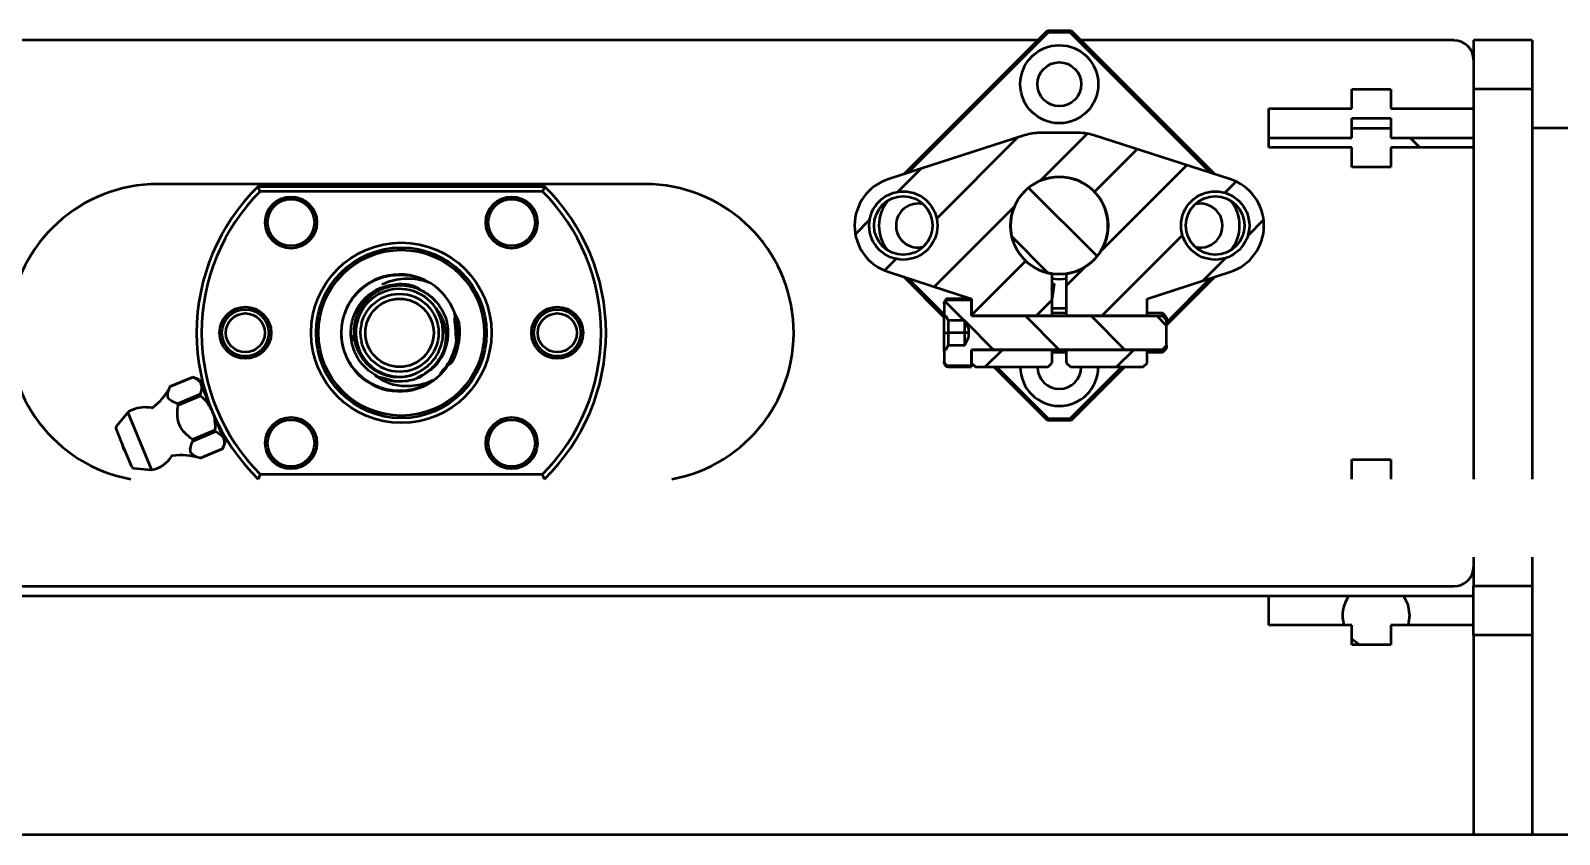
# Model space of a CAD drawing. Header units: millimetres. Extents: x -1615 to 4166, y 5 to 3174.
# Drawn here: x 1530.4 to 1635, y 2120.8 to 2175.8 of the extents above; entities that cross this region are included whole.
import ezdxf

# ---------------------------------------------------------------- set-up
doc = ezdxf.new("R2010")
doc.units = ezdxf.units.MM
doc.header["$LTSCALE"] = 0.25
doc.layers.add('Net dam', color=7, linetype='Continuous', lineweight=50)
pattern_1 = [(45, (1194.741, 1787.6924), (-2.245064, 2.245064), [])]
pattern_2 = [(135, (1194.741, 1787.6924), (-2.245064, -2.245064), [])]

msp = doc.modelspace()

# ---------------------------------------------------------------- hatches: boundary and pattern name
at = {"layer": 'Net dam'}
h = msp.add_hatch(dxfattribs=at)
h.set_pattern_fill('ANSI31', color=256, style=0)
h.set_pattern_definition(pattern_1)
edge = h.paths.add_edge_path(flags=0)
edge.add_line((1601.298, 2156.256), (1606.798, 2156.256))
edge.add_line((1606.798, 2156.256), (1606.798, 2157.435))
edge.add_line((1606.798, 2157.435), (1612.484, 2159.261))
edge.add_arc((1611.465, 2162.435), 3.333, 287.80706, 432.19294)
edge.add_line((1612.484, 2165.609), (1603.144, 2168.609))
edge.add_arc((1602.125, 2165.435), 3.333, 72.19294, 90)
edge.add_line((1602.125, 2168.768), (1599.471, 2168.768))
edge.add_arc((1599.471, 2165.435), 3.333, 90, 107.80706)
edge.add_line((1598.452, 2168.609), (1589.112, 2165.609))
edge.add_arc((1590.131, 2162.435), 3.333, 107.80706, 252.19294)
edge.add_line((1589.112, 2159.261), (1594.798, 2157.435))
edge.add_line((1594.798, 2157.435), (1594.798, 2156.256))
edge.add_line((1594.798, 2156.256), (1600.298, 2156.256))
edge.add_line((1600.298, 2156.256), (1600.298, 2159.139))
edge.add_arc((1600.798, 2162.435), 3.333, -81.37307, 261.37307, ccw=False)
edge.add_line((1601.298, 2159.139), (1601.298, 2156.256))
edge = h.paths.add_edge_path(flags=0)
edge.add_arc((1590.131, 2162.435), 2.333, 0, 360)
edge = h.paths.add_edge_path(flags=0)
edge.add_arc((1611.465, 2162.435), 2.333, 0, 360)
h = msp.add_hatch(dxfattribs=at)
h.set_pattern_fill('ANSI31', color=256, angle=90, style=0)
h.set_pattern_definition(pattern_2)
edge = h.paths.add_edge_path(flags=0)
edge.add_arc((1600.798, 2162.435), 3.333, 0, 360)
h = msp.add_hatch(dxfattribs=at)
h.set_pattern_fill('ANSI31', color=256, angle=90, style=0)
h.set_pattern_definition(pattern_2)
edge = h.paths.add_edge_path(flags=0)
edge.add_line((1592.931, 2157.058), (1592.931, 2156.362))
edge.add_line((1592.931, 2156.362), (1593.037, 2156.256))
edge.add_line((1593.037, 2156.256), (1593.191, 2155.947))
edge.add_line((1593.191, 2155.947), (1594.338, 2155.947))
edge.add_line((1594.338, 2155.947), (1594.598, 2155.427))
edge.add_line((1594.598, 2155.427), (1594.598, 2154.776))
edge.add_line((1594.598, 2154.776), (1594.338, 2154.256))
edge.add_line((1594.338, 2154.256), (1593.191, 2154.256))
edge.add_line((1593.191, 2154.256), (1593.037, 2153.947))
edge.add_line((1593.037, 2153.947), (1592.931, 2153.842))
edge.add_line((1592.931, 2153.842), (1592.931, 2153.146))
edge.add_spline(control_points=[(1592.931, 2153.146), (1592.931, 2153.136), (1592.932, 2153.126), (1592.933, 2153.117), (1592.936, 2153.084), (1592.945, 2153.05), (1592.959, 2153.02), (1592.973, 2152.991), (1592.993, 2152.963), (1593.016, 2152.941), (1593.038, 2152.919), (1593.065, 2152.901), (1593.093, 2152.888), (1593.12, 2152.876), (1593.15, 2152.868), (1593.18, 2152.866), (1593.186, 2152.866), (1593.192, 2152.866), (1593.198, 2152.866)], knot_values=[0.0003902, 0.0003902, 0.0003902, 0.0003902, 0.0004331, 0.0004331, 0.0004331, 0.0005833, 0.0005833, 0.0005833, 0.0007301, 0.0007301, 0.0007301, 0.0008702, 0.0008702, 0.0008702, 0.0010039, 0.0010039, 0.0010039, 0.0010312, 0.0010312, 0.0010312, 0.0010312], weights=[1, 1, 1, 1, 1, 1, 1, 1, 1, 1, 1, 1, 1, 1, 1, 1, 1, 1, 1], degree=3, periodic=0)
edge.add_line((1593.198, 2152.866), (1594.798, 2152.866))
edge.add_line((1594.798, 2152.866), (1594.798, 2153.947))
edge.add_line((1594.798, 2153.947), (1607.871, 2153.947))
edge.add_spline(control_points=[(1607.871, 2153.947), (1607.926, 2154.01), (1607.98, 2154.073), (1608.032, 2154.137), (1608.066, 2154.178), (1608.099, 2154.219), (1608.131, 2154.261)], knot_values=[0.0035204, 0.0035204, 0.0035204, 0.0035204, 0.0038938, 0.0038938, 0.0038938, 0.0041308, 0.0041308, 0.0041308, 0.0041308], weights=[1, 1, 1, 1, 1, 1, 1], degree=3, periodic=0)
edge.add_line((1608.131, 2154.261), (1608.131, 2155.943))
edge.add_spline(control_points=[(1608.131, 2155.943), (1608.048, 2156.05), (1607.96, 2156.154), (1607.871, 2156.256)], knot_values=[0.006958, 0.006958, 0.006958, 0.006958, 0.0075623, 0.0075623, 0.0075623, 0.0075623], weights=[1, 1, 1, 1], degree=3, periodic=0)
edge.add_line((1607.871, 2156.256), (1594.798, 2156.256))
edge.add_line((1594.798, 2156.256), (1594.798, 2157.338))
edge.add_line((1594.798, 2157.338), (1593.198, 2157.338))
edge.add_spline(control_points=[(1593.198, 2157.338), (1593.19, 2157.338), (1593.182, 2157.337), (1593.173, 2157.337), (1593.145, 2157.334), (1593.116, 2157.326), (1593.09, 2157.314), (1593.076, 2157.307), (1593.062, 2157.3), (1593.05, 2157.291), (1593.024, 2157.273), (1593.002, 2157.251), (1592.984, 2157.225), (1592.966, 2157.2), (1592.953, 2157.172), (1592.944, 2157.143), (1592.936, 2157.115), (1592.931, 2157.086), (1592.931, 2157.058)], knot_values=[0.0023366, 0.0023366, 0.0023366, 0.0023366, 0.0023736, 0.0023736, 0.0023736, 0.0025024, 0.0025024, 0.0025024, 0.0025722, 0.0025722, 0.0025722, 0.0027104, 0.0027104, 0.0027104, 0.0028483, 0.0028483, 0.0028483, 0.0029769, 0.0029769, 0.0029769, 0.0029769], weights=[1, 1, 1, 1, 1, 1, 1, 1, 1, 1, 1, 1, 1, 1, 1, 1, 1, 1, 1], degree=3, periodic=0)
h = msp.add_hatch(dxfattribs=at)
h.set_pattern_fill('ANSI31', color=256, style=0)
h.set_pattern_definition(pattern_1)
h.paths.add_polyline_path([(1600.298, 2153.035), (1600.298, 2153.947), (1594.798, 2153.947), (1594.798, 2153.035), (1595.065, 2152.768), (1600.031, 2152.768)], flags=0)
h = msp.add_hatch(dxfattribs=at)
h.set_pattern_fill('ANSI31', color=256, style=0)
h.set_pattern_definition(pattern_1)
h.paths.add_polyline_path([(1601.298, 2153.947), (1601.298, 2153.035), (1601.565, 2152.768), (1606.531, 2152.768), (1606.798, 2153.035), (1606.798, 2153.947)], flags=0)

# ---------------------------------------------------------------- linework, layer by layer
for p, q in [((1599.323, 2175.102), (1512.274, 2175.102)), ((1590.169, 2165.948), (1599.989, 2175.768)), ((1600.045, 2175.635), (1590.447, 2166.037)), ((1600.045, 2175.635), (1599.989, 2175.768)), ((1599.989, 2175.768), (1601.607, 2175.768)), ((1601.552, 2175.635), (1600.045, 2175.635)), ((1601.607, 2175.768), (1601.552, 2175.635)), ((1611.149, 2166.037), (1601.552, 2175.635)), ((1601.607, 2175.768), (1611.427, 2165.948)), ((1627.798, 2175.102), (1602.274, 2175.102)), ((1633.131, 2175.102), (1629.131, 2175.102)), ((1629.131, 2175.102), (1629.131, 2171.768)), ((1633.131, 2175.102), (1633.131, 2171.768)), ((1620.798, 2170.435), (1620.798, 2171.768)), ((1620.798, 2171.768), (1623.465, 2171.768)), ((1623.465, 2171.768), (1623.465, 2170.435)), ((1633.131, 2171.768), (1629.131, 2171.768)), ((1629.131, 2171.768), (1629.131, 2145.102)), ((1633.131, 2171.768), (1633.131, 2145.102)), ((1615.131, 2167.768), (1615.131, 2170.435)), ((1615.131, 2170.435), (1620.798, 2170.435)), ((1620.798, 2169.768), (1623.465, 2169.768)), ((1620.798, 2168.435), (1620.798, 2169.768)), ((1623.465, 2170.435), (1629.131, 2170.435)), ((1623.465, 2169.768), (1623.465, 2168.435)), ((1602.125, 2168.768), (1599.471, 2168.768)), ((1620.798, 2169.102), (1623.465, 2169.102)), ((1644.465, 2169.102), (1633.131, 2169.102)), ((1598.452, 2168.609), (1589.112, 2165.609)), ((1612.484, 2165.609), (1603.144, 2168.609)), ((1615.131, 2168.435), (1620.798, 2168.435)), ((1620.798, 2167.768), (1615.131, 2167.768)), ((1620.798, 2166.435), (1620.798, 2167.768)), ((1623.465, 2168.435), (1629.131, 2168.435)), ((1629.131, 2167.768), (1623.465, 2167.768)), ((1623.465, 2167.768), (1623.465, 2166.435)), ((1625.465, 2167.768), (1624.798, 2168.435)), ((1623.465, 2166.435), (1620.798, 2166.435)), ((1572.465, 2165.268), (1539.131, 2165.268)), ((1546.137, 2164.768), (1546, 2165.102)), ((1546, 2165.102), (1565.596, 2165.102)), ((1565.459, 2164.768), (1546.137, 2164.768)), ((1565.596, 2165.102), (1565.459, 2164.768)), ((1589.112, 2159.261), (1594.798, 2157.435)), ((1606.798, 2157.435), (1612.484, 2159.261)), ((1592.931, 2156.16), (1590.169, 2158.922)), ((1590.447, 2158.833), (1592.931, 2156.348)), ((1600.298, 2159.139), (1600.298, 2156.256)), ((1600.298, 2158.467), (1600.454, 2158.446)), ((1600.342, 2158.364), (1600.298, 2158.37)), ((1600.298, 2158.046), (1600.342, 2158.364)), ((1600.454, 2158.446), (1600.319, 2157.46)), ((1601.298, 2156.256), (1601.298, 2159.139)), ((1611.427, 2158.922), (1608.131, 2155.626)), ((1608.131, 2155.815), (1611.149, 2158.833)), ((1552.946, 2157.012), (1553.191, 2157.321)), ((1552.946, 2157.012), (1553.191, 2157.321)), ((1554.18, 2158.08), (1553.47, 2157.599)), ((1592.931, 2157.058), (1592.931, 2157.168)), ((1594.798, 2157.435), (1593.198, 2157.435)), ((1594.798, 2157.338), (1593.198, 2157.338)), ((1594.798, 2157.435), (1594.798, 2156.256)), ((1594.798, 2156.256), (1594.798, 2157.338)), ((1600.319, 2157.46), (1600.298, 2157.463)), ((1606.798, 2156.256), (1606.798, 2157.435)), ((1552.688, 2156.468), (1552.946, 2157.012)), ((1558.355, 2156.393), (1558.161, 2156.785)), ((1559.462, 2156.137), (1559.47, 2156.139)), ((1592.931, 2157.058), (1592.931, 2156.362)), ((1592.931, 2156.362), (1593.037, 2156.256)), ((1592.931, 2155.102), (1592.931, 2156.362)), ((1593.037, 2156.256), (1593.191, 2155.947)), ((1594.798, 2156.256), (1607.871, 2156.256)), ((1600.298, 2156.256), (1594.798, 2156.256)), ((1600.298, 2156.79), (1601.298, 2156.79)), ((1601.298, 2156.435), (1600.298, 2156.435)), ((1606.798, 2156.256), (1601.298, 2156.256)), ((1607.871, 2156.435), (1606.798, 2156.435)), ((1608.131, 2156.175), (1607.871, 2156.435)), ((1607.871, 2156.256), (1607.871, 2156.435)), ((1608.131, 2155.943), (1607.871, 2156.256)), ((1608.131, 2156.175), (1608.131, 2155.943)), ((1592.931, 2155.102), (1593.191, 2155.102)), ((1592.931, 2153.842), (1592.931, 2155.102)), ((1594.338, 2155.947), (1593.191, 2155.947)), ((1593.191, 2155.947), (1593.191, 2155.102)), ((1593.191, 2155.102), (1593.191, 2154.256)), ((1594.338, 2155.102), (1593.191, 2155.102)), ((1594.598, 2155.427), (1594.338, 2155.947)), ((1594.338, 2155.102), (1594.338, 2155.947)), ((1594.338, 2154.256), (1594.338, 2155.102)), ((1594.598, 2155.102), (1594.338, 2155.102)), ((1594.598, 2155.427), (1594.598, 2154.776)), ((1608.131, 2154.261), (1608.131, 2155.943)), ((1552.458, 2154.538), (1552.448, 2154.95)), ((1559.582, 2154.643), (1559.574, 2154.645)), ((1593.191, 2154.256), (1593.037, 2153.947)), ((1593.191, 2154.256), (1594.338, 2154.256)), ((1594.338, 2154.256), (1594.598, 2154.776)), ((1607.871, 2153.768), (1608.131, 2154.028)), ((1608.131, 2154.261), (1608.131, 2154.028)), ((1593.037, 2153.947), (1592.931, 2153.842)), ((1592.931, 2153.842), (1592.931, 2153.146)), ((1592.931, 2153.035), (1592.931, 2153.146)), ((1607.871, 2153.947), (1594.798, 2153.947)), ((1594.798, 2152.866), (1594.798, 2153.947)), ((1594.798, 2153.947), (1600.298, 2153.947)), ((1594.798, 2153.947), (1594.798, 2153.035)), ((1594.798, 2153.035), (1595.065, 2152.768)), ((1600.031, 2152.768), (1600.298, 2153.035)), ((1600.298, 2153.947), (1600.298, 2153.035)), ((1600.298, 2153.768), (1601.298, 2153.768)), ((1601.298, 2153.947), (1606.798, 2153.947)), ((1601.298, 2153.035), (1601.298, 2153.947)), ((1601.298, 2153.035), (1601.565, 2152.768)), ((1606.531, 2152.768), (1606.798, 2153.035)), ((1606.798, 2153.035), (1606.798, 2153.947)), ((1606.798, 2153.768), (1607.871, 2153.768)), ((1607.871, 2153.768), (1607.871, 2153.947)), ((1541.543, 2152.077), (1539.998, 2151.437)), ((1539.998, 2151.437), (1541.543, 2152.077)), ((1541.971, 2151.9), (1541.543, 2152.077)), ((1541.543, 2152.077), (1541.543, 2152.077)), ((1555.363, 2151.783), (1554.466, 2152.016)), ((1555.363, 2151.783), (1554.481, 2152.012)), ((1558.113, 2152.843), (1557.481, 2152.367)), ((1593.198, 2152.866), (1594.798, 2152.866)), ((1593.198, 2152.768), (1594.798, 2152.768)), ((1594.798, 2152.866), (1594.798, 2152.768)), ((1595.065, 2152.768), (1600.031, 2152.768)), ((1599.989, 2149.102), (1596.323, 2152.768)), ((1596.511, 2152.768), (1600.045, 2149.235)), ((1601.552, 2149.235), (1605.085, 2152.768)), ((1601.565, 2152.768), (1606.531, 2152.768)), ((1605.274, 2152.768), (1601.607, 2149.102)), ((1539.998, 2151.437), (1539.998, 2151.437)), ((1542.033, 2150.895), (1540.488, 2150.255)), ((1541.971, 2151.9), (1542.091, 2151.611)), ((1542.072, 2150.801), (1542.033, 2150.895)), ((1542.091, 2151.611), (1542.864, 2149.744)), ((1542.198, 2151.78), (1542.102, 2151.747)), ((1555.363, 2151.783), (1555.784, 2151.785)), ((1555.867, 2151.774), (1555.363, 2151.783)), ((1555.867, 2151.774), (1555.363, 2151.783)), ((1555.867, 2151.774), (1555.363, 2151.783)), ((1540.488, 2150.255), (1540.527, 2150.161)), ((1540.527, 2150.161), (1542.072, 2150.801)), ((1537.088, 2149.657), (1536.304, 2148.691)), ((1537.088, 2149.657), (1538.718, 2145.722)), ((1542.864, 2149.744), (1543.637, 2147.877)), ((1600.045, 2149.235), (1599.989, 2149.102)), ((1601.607, 2149.102), (1599.989, 2149.102)), ((1600.045, 2149.235), (1601.552, 2149.235)), ((1601.607, 2149.102), (1601.552, 2149.235)), ((1536.828, 2147.244), (1536.284, 2148.556)), ((1543.051, 2148.437), (1541.506, 2147.797)), ((1541.506, 2147.797), (1541.545, 2147.703)), ((1541.545, 2147.703), (1543.09, 2148.343)), ((1543.09, 2148.343), (1543.051, 2148.437)), ((1543.637, 2147.877), (1543.757, 2147.588)), ((1543.741, 2147.789), (1543.832, 2147.834)), ((1537.371, 2145.932), (1536.828, 2147.244)), ((1543.579, 2147.161), (1542.034, 2146.521)), ((1542.034, 2146.52), (1543.579, 2147.16)), ((1543.579, 2147.16), (1543.757, 2147.588)), ((1543.579, 2147.16), (1543.579, 2147.161)), ((1537.481, 2145.85), (1538.718, 2145.722)), ((1542.034, 2146.521), (1542.034, 2146.52)), ((1620.798, 2146.435), (1623.465, 2146.435)), ((1620.798, 2145.102), (1620.798, 2146.435)), ((1623.465, 2146.435), (1623.465, 2145.102)), ((1546.137, 2145.435), (1546, 2145.102)), ((1546.137, 2145.435), (1565.459, 2145.435)), ((1565.596, 2145.102), (1565.459, 2145.435)), ((1629.131, 2139.768), (1629.131, 2137.768)), ((1633.131, 2139.768), (1633.131, 2137.768)), ((1483.798, 2137.768), (1627.798, 2137.768)), ((1633.131, 2137.768), (1629.131, 2137.768)), ((1629.131, 2134.435), (1629.131, 2137.768)), ((1633.131, 2137.768), (1633.131, 2134.435)), ((1629.131, 2137.102), (1482.465, 2137.102)), ((1615.131, 2135.102), (1615.131, 2137.102)), ((1624.762, 2135.768), (1624.663, 2135.102)), ((1620.798, 2135.102), (1615.131, 2135.102)), ((1620.798, 2133.768), (1620.798, 2135.102)), ((1623.465, 2135.102), (1623.465, 2133.768)), ((1629.131, 2135.102), (1623.465, 2135.102)), ((1633.131, 2134.435), (1629.131, 2134.435)), ((1629.131, 2134.435), (1629.131, 2122.194)), ((1633.131, 2134.435), (1633.131, 2122.194)), ((1623.465, 2133.768), (1620.798, 2133.768)), ((1629.131, 2122.194), (1629.131, 2120.802)), ((1633.131, 2122.194), (1633.131, 2120.802)), ((1422.862, 2120.802), (1688.798, 2120.802))]:
    msp.add_line(p, q, dxfattribs=at)
at = {"layer": 'Net dam', "flags": 128}
for points in [[(1600.264, 2158.807), (1600.798, 2158.768), (1601.332, 2158.807)], [(1539.994, 2151.43), (1539.994, 2151.43), (1539.994, 2151.43), (1539.994, 2151.429), (1539.994, 2151.429), (1539.994, 2151.429), (1539.994, 2151.429), (1539.994, 2151.429), (1539.994, 2151.429)], [(1624.33, 2137.109), (1624.638, 2136.514), (1624.762, 2135.768)], [(1621.335, 2133.768), (1620.909, 2134.078), (1620.798, 2134.187)]]:
    msp.add_lwpolyline(points, dxfattribs=at)
at = {"layer": 'Net dam'}
for centre, radius in [((1600.798, 2172.102), 2.667), ((1600.798, 2172.102), 1.5), ((1600.798, 2162.435), 3.333), ((1590.131, 2162.435), 2.333), ((1611.465, 2162.435), 2.333), ((1548.256, 2162.644), 1.767), ((1548.256, 2162.644), 1.6), ((1563.341, 2162.644), 1.767), ((1563.341, 2162.644), 1.6), ((1590.131, 2162.435), 2), ((1611.465, 2162.435), 2), ((1555.798, 2155.102), 6.167), ((1555.798, 2155.102), 5.833), ((1555.798, 2155.102), 5.667), ((1555.678, 2155.102), 2.667), ((1555.678, 2155.102), 2.333), ((1545.131, 2155.102), 1.767), ((1545.131, 2155.102), 1.6), ((1545.131, 2155.102), 1.333), ((1566.465, 2155.102), 1.767), ((1566.465, 2155.102), 1.6), ((1566.465, 2155.102), 1.333), ((1548.256, 2147.559), 1.767), ((1548.256, 2147.559), 1.6), ((1563.341, 2147.559), 1.767), ((1563.341, 2147.559), 1.6)]:
    msp.add_circle(centre, radius, dxfattribs=at)
for centre, radius, start, end in [((1627.798, 2173.768), 1.333, 0, 90), ((1599.471, 2165.435), 3.333, 90, 107.80706), ((1602.125, 2165.435), 3.333, 72.19294, 90), ((1590.131, 2162.435), 3.333, 107.80706, 252.19294), ((1600.798, 2162.435), 3.333, 278.62693, 261.37307), ((1611.465, 2162.435), 3.333, 287.80706, 72.19294), ((1539.131, 2155.102), 10.167, 90, 259.61114), ((1555.798, 2155.102), 14, 134.41531, 225.58469), ((1555.798, 2155.102), 13.667, 134.98296, 225.01704), ((1555.798, 2155.102), 13.667, 314.98296, 45.01704), ((1555.798, 2155.102), 14, 314.41531, 45.58469), ((1572.465, 2155.102), 10.167, 280.38886, 90), ((1591.131, 2162.435), 2.667, 140.42877, 180), ((1591.131, 2162.435), 1.5, 75.52249, 180), ((1610.465, 2162.435), 1.5, 255.52242, 104.47758), ((1610.465, 2162.435), 2.667, 320.42864, 39.57136), ((1591.131, 2162.435), 2.667, 180, 219.57123), ((1591.131, 2162.435), 1.5, 180, 284.47751), ((1555.673, 2155.096), 3.998, 58.68458, 309.8046), ((1555.678, 2155.102), 4, 20.52651, 56.79773), ((1555.678, 2155.102), 3, 34.13907, 287.36281), ((1593.198, 2157.168), 0.267, 90, 180), ((1555.678, 2155.102), 3.333, 318.25094, 3.25094), ((1555.798, 2155.102), 4, 332.1005, 8.37385), ((1555.678, 2155.102), 4, 309.70415, 347.83013), ((1593.198, 2153.035), 0.267, 180, 270), ((1600.798, 2152.768), 2.667, 180, 360), ((1600.798, 2152.768), 1.5, 180, 0), ((1536.402, 2153.189), 4, 306.47441, 333.89581), ((1542.08, 2151.81), 0.0667, 202.5, 288.92367), ((1538.272, 2147.842), 2.167, 112.5, 123.13871), ((1538.272, 2147.842), 2.167, 77.91189, 112.5), ((1538.74, 2150.026), 0.0667, 257.91189, 306.47441), ((1536.407, 2148.607), 0.133, 140.91282, 202.5), ((1543.771, 2147.729), 0.0667, 116.07633, 202.5), ((1537.536, 2147.537), 0.833, 179.42608, 225.57392), ((1540.147, 2146.629), 0.0667, 98.52559, 147.08811), ((1540.73, 2142.739), 4, 70.97258, 98.52559), ((1537.495, 2145.983), 0.133, 202.5, 264.08718), ((1538.272, 2147.842), 2.167, 281.86129, 327.08811), ((1627.798, 2139.102), 1.333, 270, 0), ((1622.465, 2135.768), 2.297, 144.29701, 196.87043)]:
    msp.add_arc(centre, radius, start, end, dxfattribs=at)
for points, knots in [([(1557.981, 2151.869), (1557.803, 2151.754), (1557.284, 2151.421), (1556.293, 2151.12), (1555.064, 2151.116), (1553.895, 2151.485), (1552.887, 2152.192), (1552.139, 2153.168), (1551.722, 2154.323), (1551.671, 2155.553), (1551.992, 2156.736), (1552.657, 2157.772), (1553.601, 2158.558), (1554.74, 2159.026), (1555.957, 2159.108), (1556.902, 2158.955), (1557.348, 2158.675), (1557.448, 2158.611)], [0, 0, 0, 0, 0.0378402, 0.110498, 0.1821189, 0.2552975, 0.3269838, 0.3995576, 0.4724377, 0.5439176, 0.617055, 0.6890076, 0.7612804, 0.8343221, 0.9057567, 0.9787908, 1, 1, 1, 1]), ([(1558.164, 2152.882), (1557.837, 2152.59), (1557.181, 2152.006), (1555.867, 2151.691), (1554.551, 2151.872), (1553.4, 2152.55), (1552.597, 2153.616), (1552.263, 2154.908), (1552.449, 2156.23), (1553.125, 2157.378), (1554.195, 2158.187), (1555.473, 2158.497), (1556.54, 2158.424), (1557.027, 2158.108), (1557.149, 2158.029)], [0, 0, 0, 0, 0.0882417, 0.1764834, 0.2647251, 0.3529668, 0.4412084, 0.5294501, 0.6176918, 0.7059335, 0.7941752, 0.8824169, 0.9706586, 1, 1, 1, 1]), ([(1557.217, 2157.981), (1557.153, 2158.012), (1556.96, 2158.105), (1556.689, 2158.199), (1556.392, 2158.272), (1556.142, 2158.313), (1555.87, 2158.335), (1555.594, 2158.334), (1555.319, 2158.31), (1555.05, 2158.262), (1554.787, 2158.193), (1554.527, 2158.1), (1554.278, 2157.985), (1554.043, 2157.852), (1553.821, 2157.7), (1553.61, 2157.528), (1553.416, 2157.34), (1553.239, 2157.137), (1553.08, 2156.92), (1552.938, 2156.688), (1552.818, 2156.446), (1552.721, 2156.197), (1552.645, 2155.943), (1552.59, 2155.681), (1552.557, 2155.416), (1552.548, 2155.151), (1552.56, 2154.887), (1552.595, 2154.622), (1552.653, 2154.362), (1552.732, 2154.111), (1552.831, 2153.869), (1552.952, 2153.633), (1553.092, 2153.409), (1553.249, 2153.2), (1553.422, 2153.006), (1553.612, 2152.825), (1553.817, 2152.662), (1554.106, 2152.47), (1554.419, 2152.315), (1554.746, 2152.203), (1555.079, 2152.12), (1555.421, 2152.078), (1555.884, 2152.082), (1556.245, 2152.135), (1556.507, 2152.218), (1556.573, 2152.238)], [0, 0, 0, 0, 0.0172391, 0.0520754, 0.0696956, 0.0915644, 0.113585, 0.136085, 0.1587514, 0.1805641, 0.2025325, 0.2249928, 0.2476233, 0.2691372, 0.2908004, 0.3129348, 0.335232, 0.3567459, 0.3784126, 0.4005647, 0.4228856, 0.4440979, 0.4654582, 0.4872855, 0.5092742, 0.5304332, 0.5517392, 0.5735158, 0.5954582, 0.6164272, 0.6375441, 0.6591279, 0.6808732, 0.7016774, 0.7226259, 0.7440312, 0.7655956, 0.7863201, 0.8284933, 0.8499942, 0.8704434, 0.9120366, 0.9332304, 0.9830885, 1, 1, 1, 1]), ([(1557.6, 2158.575), (1557.37, 2158.639), (1556.904, 2158.769), (1556.179, 2158.813), (1555.451, 2158.743), (1554.88, 2158.58), (1554.562, 2158.43), (1554.467, 2158.386)], [0, 0, 0, 0, 0.2220557, 0.4504788, 0.6725667, 0.9020971, 1, 1, 1, 1]), ([(1557.868, 2158.449), (1557.822, 2158.475), (1557.735, 2158.523), (1557.643, 2158.558), (1557.6, 2158.575)], [0, 0, 0, 0, 0.5349964, 1, 1, 1, 1]), ([(1557.217, 2157.981), (1557.375, 2157.886), (1557.696, 2157.693), (1558.117, 2157.306), (1558.48, 2156.848), (1558.749, 2156.364), (1558.859, 2156.026), (1558.907, 2155.878)], [0, 0, 0, 0, 0.1998007, 0.4047783, 0.6150378, 0.8315964, 1, 1, 1, 1]), ([(1557.217, 2157.981), (1557.227, 2157.975), (1557.571, 2157.787), (1557.939, 2157.57), (1558.146, 2157.245), (1558.148, 2157.242)], [0, 0, 0, 0, 0.0286725, 0.9909669, 1, 1, 1, 1]), ([(1593.198, 2157.338), (1593.19, 2157.338), (1593.153, 2157.336), (1593.101, 2157.322), (1593.036, 2157.284), (1592.98, 2157.228), (1592.939, 2157.146), (1592.934, 2157.087), (1592.931, 2157.058)], [0, 0, 0, 0, 0.0582122, 0.2590684, 0.3691205, 0.5845019, 0.7995897, 1, 1, 1, 1]), ([(1556.969, 2152.424), (1557.068, 2152.476), (1557.312, 2152.604), (1557.668, 2152.876), (1558.013, 2153.239), (1558.293, 2153.66), (1558.497, 2154.117), (1558.623, 2154.607), (1558.664, 2155.106), (1558.62, 2155.61), (1558.511, 2156.041), (1558.399, 2156.294), (1558.355, 2156.393)], [0, 0, 0, 0, 0.0715811, 0.1774241, 0.2863365, 0.3921794, 0.5010918, 0.6069347, 0.7158471, 0.8216901, 0.9306025, 1, 1, 1, 1]), ([(1558.161, 2156.785), (1558.206, 2156.727), (1558.296, 2156.611), (1558.416, 2156.422), (1558.523, 2156.225), (1558.615, 2156.02), (1558.692, 2155.81), (1558.752, 2155.595), (1558.797, 2155.375), (1558.827, 2155.141), (1558.84, 2154.896), (1558.833, 2154.639), (1558.806, 2154.381), (1558.753, 2154.102), (1558.668, 2153.807), (1558.564, 2153.547), (1558.435, 2153.286), (1558.31, 2153.077), (1558.201, 2152.931), (1558.164, 2152.882)], [0, 0, 0, 0, 0.05248015, 0.10523991, 0.15887109, 0.21280082, 0.26528097, 0.31804072, 0.37166871, 0.42559054, 0.485944, 0.54667338, 0.60858211, 0.67089681, 0.74874438, 0.82740459, 0.87022241, 0.95650054, 1, 1, 1, 1]), ([(1559.47, 2156.139), (1559.471, 2156.139), (1559.473, 2156.14), (1559.476, 2156.144), (1559.482, 2156.154), (1559.487, 2156.202), (1559.473, 2156.322), (1559.443, 2156.431), (1559.424, 2156.504)], [0, 0, 0, 0, 0.0086306, 0.0193338, 0.0384318, 0.1011529, 0.3944982, 1, 1, 1, 1]), ([(1559.566, 2154.391), (1559.613, 2154.597), (1559.775, 2155.301), (1559.569, 2156.006), (1559.424, 2156.504)], [0, 0, 0, 0, 0.2936037, 1, 1, 1, 1]), ([(1559.436, 2156.432), (1559.46, 2156.393), (1559.55, 2156.244), (1559.62, 2156.085), (1559.672, 2155.968)], [0, 0, 0, 0, 0.2644778, 1, 1, 1, 1]), ([(1559.574, 2154.645), (1559.573, 2154.645), (1559.57, 2154.646), (1559.566, 2154.65), (1559.558, 2154.664), (1559.545, 2154.723), (1559.531, 2154.96), (1559.521, 2155.316), (1559.486, 2155.666), (1559.463, 2155.865), (1559.454, 2155.955), (1559.449, 2156.015), (1559.447, 2156.056), (1559.447, 2156.083), (1559.447, 2156.102), (1559.449, 2156.116), (1559.452, 2156.125), (1559.455, 2156.132), (1559.458, 2156.135), (1559.46, 2156.137), (1559.462, 2156.137), (1559.462, 2156.137)], [0, 0, 0, 0, 0.0023304, 0.0053873, 0.0113626, 0.0341959, 0.1246233, 0.484716, 0.7403871, 0.8254227, 0.8821312, 0.9200986, 0.9456296, 0.9628918, 0.9746491, 0.9827404, 0.9905798, 0.994039, 0.997532, 0.9995619, 1, 1, 1, 1]), ([(1559.462, 2156.137), (1559.504, 2155.957), (1559.638, 2155.39), (1559.579, 2154.807), (1559.539, 2154.408)], [0, 0, 0, 0, 0.3173777, 1, 1, 1, 1]), ([(1559.006, 2155.291), (1558.996, 2155.389), (1558.976, 2155.588), (1558.93, 2155.781), (1558.907, 2155.878)], [0, 0, 0, 0, 0.4979621, 1, 1, 1, 1]), ([(1559.672, 2155.968), (1559.69, 2155.919), (1559.725, 2155.826), (1559.746, 2155.729), (1559.755, 2155.684)], [0, 0, 0, 0, 0.5365219, 1, 1, 1, 1]), ([(1556.875, 2152.046), (1557.023, 2152.113), (1557.344, 2152.257), (1557.784, 2152.583), (1558.188, 2152.988), (1558.518, 2153.463), (1558.762, 2153.96), (1558.85, 2154.31), (1558.89, 2154.472)], [0, 0, 0, 0, 0.1489121, 0.3208589, 0.4977424, 0.6704357, 0.8480441, 1, 1, 1, 1]), ([(1559.574, 2154.645), (1559.468, 2154.16), (1559.278, 2153.282), (1558.691, 2152.607), (1558.428, 2152.305)], [0, 0, 0, 0, 0.552804, 1, 1, 1, 1]), ([(1559.588, 2154.258), (1559.595, 2154.311), (1559.607, 2154.401), (1559.61, 2154.504), (1559.607, 2154.563), (1559.604, 2154.591), (1559.6, 2154.61), (1559.597, 2154.624), (1559.593, 2154.633), (1559.589, 2154.639), (1559.585, 2154.643), (1559.583, 2154.643), (1559.582, 2154.643)], [0, 0, 0, 0, 0.4038695, 0.6905153, 0.7892365, 0.8566037, 0.9027629, 0.9346193, 0.9662755, 0.9796075, 0.9930871, 1, 1, 1, 1]), ([(1607.871, 2153.947), (1607.926, 2154.01), (1608.014, 2154.113), (1608.099, 2154.219), (1608.131, 2154.261)], [0, 0, 0, 0, 0.6118556, 1, 1, 1, 1]), ([(1559.333, 2153.23), (1559.305, 2153.185), (1559.264, 2153.121), (1559.207, 2153.047), (1559.173, 2153.008), (1559.149, 2152.983), (1559.132, 2152.967), (1559.119, 2152.957), (1559.108, 2152.95), (1559.1, 2152.946), (1559.093, 2152.945), (1559.089, 2152.945), (1559.087, 2152.946), (1559.086, 2152.947)], [0, 0, 0, 0, 0.4127012, 0.5990057, 0.7254855, 0.8116434, 0.8705917, 0.9111851, 0.939418, 0.9688582, 0.9808773, 0.9930275, 1, 1, 1, 1]), ([(1592.931, 2153.146), (1592.932, 2153.136), (1592.933, 2153.093), (1592.954, 2153.018), (1593.011, 2152.938), (1593.09, 2152.884), (1593.156, 2152.867), (1593.192, 2152.866), (1593.198, 2152.866)], [0, 0, 0, 0, 0.067454, 0.3015528, 0.5301654, 0.7485693, 0.9570647, 1, 1, 1, 1]), ([(1541.543, 2152.077), (1541.751, 2151.964), (1541.987, 2151.836), (1542.08, 2151.635), (1542.091, 2151.611)], [0, 0, 0, 0, 0.8832908, 1, 1, 1, 1]), ([(1554.847, 2151.702), (1554.743, 2151.743), (1554.537, 2151.826), (1554.295, 2151.966), (1554.137, 2152.079), (1554.068, 2152.136), (1554.045, 2152.161), (1554.039, 2152.169), (1554.037, 2152.173), (1554.037, 2152.176), (1554.037, 2152.177), (1554.037, 2152.177)], [0, 0, 0, 0, 0.3482304, 0.696622, 0.8706929, 0.9578795, 0.9796928, 0.9872854, 0.9949322, 0.9996525, 1, 1, 1, 1]), ([(1556.573, 2152.238), (1556.585, 2152.243), (1556.668, 2152.275), (1556.802, 2152.334), (1556.919, 2152.397), (1556.969, 2152.424)], [0, 0, 0, 0, 0.0886051, 0.6090837, 1, 1, 1, 1]), ([(1557.981, 2151.869), (1558.028, 2151.893), (1558.115, 2151.939), (1558.196, 2151.997), (1558.233, 2152.024)], [0, 0, 0, 0, 0.5360754, 1, 1, 1, 1]), ([(1540.488, 2150.255), (1540.311, 2150.322), (1540.019, 2150.434), (1539.8, 2150.715), (1539.828, 2151.054), (1539.938, 2151.302), (1539.998, 2151.437)], [0, 0, 0, 0, 0.3217479, 0.5344683, 0.7472255, 1, 1, 1, 1]), ([(1542.091, 2151.611), (1542.117, 2151.491), (1542.166, 2151.271), (1542.074, 2151.013), (1542.033, 2150.895)], [0, 0, 0, 0, 0.5422152, 1, 1, 1, 1]), ([(1554.847, 2151.702), (1555.03, 2151.643), (1555.401, 2151.526), (1556.001, 2151.458), (1556.626, 2151.477), (1557.173, 2151.578), (1557.626, 2151.716), (1557.862, 2151.817), (1557.981, 2151.869)], [0, 0, 0, 0, 0.1791843, 0.3626536, 0.5592829, 0.7604112, 0.8797301, 1, 1, 1, 1]), ([(1541.506, 2147.797), (1541.341, 2147.934), (1540.992, 2148.222), (1540.559, 2148.809), (1540.465, 2149.516), (1540.508, 2149.965), (1540.527, 2150.161)], [0, 0, 0, 0, 0.2368536, 0.5001151, 0.7828377, 1, 1, 1, 1]), ([(1542.072, 2150.801), (1542.18, 2150.7), (1542.506, 2150.399), (1542.72, 2150.006), (1542.864, 2149.744)], [0, 0, 0, 0, 0.3315196, 1, 1, 1, 1]), ([(1542.864, 2149.744), (1542.869, 2149.731), (1542.997, 2149.417), (1543.07, 2148.967), (1543.054, 2148.54), (1543.051, 2148.437)], [0, 0, 0, 0, 0.0328299, 0.7659461, 1, 1, 1, 1]), ([(1543.09, 2148.343), (1543.298, 2148.23), (1543.534, 2148.102), (1543.626, 2147.901), (1543.637, 2147.877)], [0, 0, 0, 0, 0.8832908, 1, 1, 1, 1]), ([(1543.637, 2147.877), (1543.664, 2147.758), (1543.712, 2147.537), (1543.621, 2147.279), (1543.579, 2147.161)], [0, 0, 0, 0, 0.5422152, 1, 1, 1, 1]), ([(1542.034, 2146.521), (1541.858, 2146.588), (1541.565, 2146.7), (1541.347, 2146.981), (1541.374, 2147.32), (1541.485, 2147.568), (1541.545, 2147.703)], [0, 0, 0, 0, 0.3217479, 0.5344683, 0.7472255, 1, 1, 1, 1])]:
    msp.add_open_spline(points, degree=3, knots=knots, dxfattribs=at)

doc.saveas('drawing.dxf')
